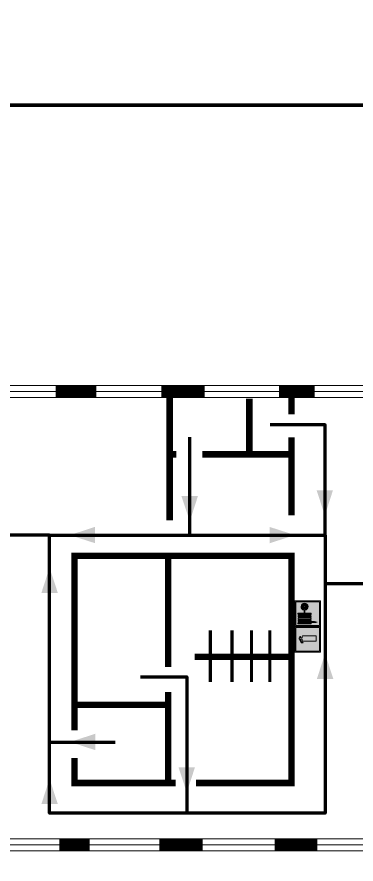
# Model space of a CAD drawing. Header units: millimetres. Extents: x 13114 to 67229, y 22859 to 38520.
# Drawn here: x 19658.3 to 19764.1, y 24828.2 to 25092.8 of the extents above; entities that cross this region are included whole.
import ezdxf

# ---------------------------------------------------------------- set-up
doc = ezdxf.new("R2010")
doc.units = ezdxf.units.MM
doc.layers.add('План_Штампы', color=7, linetype='Continuous')

# ---------------------------------------------------------------- blocks, each defined once
blk = doc.blocks.new('A$C3AD82952')
at = {"true_color": 0xf5f5ff}
h = blk.add_hatch(color=7, dxfattribs=at)
h.dxf.hatch_style = 1
h.paths.add_polyline_path([(8.21, 8.73, 0.414214), (7.89, 9.05), (7.22, 9.05), (7.22, 9.92), (7.59, 9.92, 1), (7.57, 10.36), (7.22, 10.36), (7.22, 10.6), (6.43, 10.6), (6.43, 10.36), (6.01, 10.36), (4.74, 9.59), (4.74, 8.69), (4.98, 8.73), (4.98, 9.26), (6.12, 9.91), (6.43, 9.91), (6.43, 9.05), (5.76, 9.05, 0.414214), (5.44, 8.73), (5.44, 2.2), (8.21, 2.2)], flags=0)
h.paths.add_polyline_path([(12.8, 12.8), (0, 12.8), (0, 0), (12.8, 0)])
h.paths.add_polyline_path([(0.51, 12.29), (12.29, 12.29), (12.29, 0.51), (0.51, 0.51)], flags=16)
h.paths.add_polyline_path([(4.74, 9.59), (6.01, 10.36), (6.43, 10.36), (6.43, 10.6), (7.22, 10.6), (7.22, 10.36), (7.59, 10.36, -0.94586), (7.59, 9.92), (7.22, 9.92), (7.22, 9.05), (7.89, 9.05, -0.414214), (8.21, 8.73), (8.21, 2.2), (5.44, 2.2), (5.44, 8.73, -0.414214), (5.76, 9.05), (6.43, 9.05), (6.43, 9.91), (6.12, 9.91), (4.98, 9.26), (4.98, 8.73), (4.74, 8.69)], flags=0)
h = blk.add_hatch(color=242)
h.dxf.hatch_style = 1
h.paths.add_polyline_path([(12.29, 12.29), (0.51, 12.29), (0.51, 0.51), (12.29, 0.51)])
h.paths.add_polyline_path([(4.74, 8.69), (4.74, 9.59), (6.01, 10.36), (6.43, 10.36), (6.43, 10.6), (7.22, 10.6), (7.22, 10.36), (7.59, 10.36, -0.94586), (7.59, 9.92), (7.22, 9.92), (7.22, 9.05), (7.89, 9.05, -0.414214), (8.21, 8.73), (8.21, 2.2), (5.44, 2.2), (5.44, 8.73, -0.414214), (5.76, 9.05), (6.43, 9.05), (6.43, 9.91), (6.12, 9.91), (4.98, 9.26), (4.98, 8.73)], flags=16)
h = blk.add_hatch(color=7, dxfattribs=at)
h.dxf.hatch_style = 1
h.paths.add_polyline_path([(8.21, 8.73, 0.414214), (7.89, 9.05), (7.22, 9.05), (7.22, 9.92), (7.59, 9.92, 1), (7.57, 10.36), (7.22, 10.36), (7.22, 10.6), (6.43, 10.6), (6.43, 10.36), (6.01, 10.36), (4.74, 9.59), (4.74, 8.69), (4.98, 8.73), (4.98, 9.26), (6.12, 9.91), (6.43, 9.91), (6.43, 9.05), (5.76, 9.05, 0.414214), (5.44, 8.73), (5.44, 2.2), (8.21, 2.2)])
at = {"color": 242, "lineweight": 5}
for p, q in [((0, 0), (0, 12.8)), ((0, 12.8), (12.8, 12.8)), ((12.8, 0), (12.8, 12.8)), ((6.01, 10.36), (4.74, 9.59)), ((4.74, 9.59), (4.74, 8.69)), ((4.74, 8.69), (4.98, 8.73)), ((4.98, 9.26), (6.12, 9.91)), ((4.98, 8.73), (4.98, 9.26)), ((5.44, 2.2), (5.44, 8.73)), ((5.76, 9.05), (6.43, 9.05)), ((6.01, 10.36), (6.43, 10.36)), ((6.12, 9.91), (6.43, 9.91)), ((7.22, 10.6), (6.43, 10.6)), ((6.43, 10.6), (6.43, 10.36)), ((6.43, 9.91), (6.43, 9.05)), ((7.22, 10.36), (7.22, 10.6)), ((7.59, 10.36), (7.22, 10.36)), ((7.22, 9.05), (7.22, 9.92)), ((7.59, 9.92), (7.22, 9.92)), ((7.89, 9.05), (7.22, 9.05)), ((8.21, 2.2), (8.21, 8.73)), ((0, 0), (12.8, 0)), ((5.44, 2.2), (8.21, 2.2))]:
    blk.add_line(p, q, dxfattribs=at)
blk.add_lwpolyline([(0.51, 12.29), (12.29, 12.29), (12.29, 0.51), (0.51, 0.51)], close=True, dxfattribs=at)
for centre, radius, start, end in [((5.76, 8.73), 0.32, 90, 180), ((7.58, 10.14), 0.223, 273.1875, 86.8125), ((7.89, 8.73), 0.32, 0, 90)]:
    blk.add_arc(centre, radius, start, end, dxfattribs=at)
blk = doc.blocks.new('A$C37112FD5')
at = {"true_color": 0xf5f5ff}
h = blk.add_hatch(color=7, dxfattribs=at)
h.dxf.hatch_style = 1
h.paths.add_polyline_path([(12.8, -7.4), (0, -7.4), (0, -20.2), (12.8, -20.2)])
h.paths.add_polyline_path([(12.29, -7.91), (12.29, -19.69), (0.51, -19.69), (0.51, -7.91)], flags=16)
h.paths.add_polyline_path([(4.98, -9.04, -0.42597), (5.17, -9.22), (5.17, -12.25), (5.17, -15.29, -0.432244), (4.98, -15.47), (4.83, -15.47, -0.42597), (4.64, -15.29), (4.64, -12.25), (4.64, -9.22, -0.432244), (4.83, -9.04)], flags=0)
h.paths.add_polyline_path([(4.28, -9.22), (4.28, -12.25), (4.28, -15.29, -0.432244), (4.09, -15.47), (3.94, -15.47, -0.42597), (3.75, -15.29), (3.75, -12.25), (3.75, -9.22, -0.432244), (3.94, -9.04), (4.09, -9.04, -0.42597)], flags=0)
h.paths.add_polyline_path([(5.72, -9.04), (5.87, -9.04, -0.42597), (6.06, -9.22), (6.06, -12.25), (6.06, -15.29, -0.432244), (5.87, -15.47), (5.72, -15.47, -0.42597), (5.53, -15.29), (5.53, -12.25), (5.53, -9.22, -0.432244)], flags=0)
h.paths.add_polyline_path([(6.42, -8.9), (6.5, -8.9, -0.42597), (6.69, -9.08), (6.69, -12.03), (8.21, -12.03, -15.824349), (8.21, -12.47), (6.69, -12.47), (6.69, -15.42, -0.432244), (6.5, -15.6), (6.42, -15.6)], flags=0)
h.paths.add_polyline_path([(3.39, -9.22), (3.39, -12.25), (3.39, -15.29, -0.432244), (3.2, -15.47), (3.05, -15.47, -0.42597), (2.85, -15.29), (2.85, -12.25), (2.85, -9.22, -0.432244), (3.05, -9.04), (3.2, -9.04, -0.42597)], flags=0)
h.paths.add_polyline_path([(2.5, -9.22), (2.5, -16.71), (1.96, -16.71), (1.96, -9.22, -0.432244), (2.15, -9.04), (2.31, -9.04, -0.42597)], flags=0)
h.paths.add_polyline_path([(1.61, -8.9), (1.61, -15.6), (1.57, -15.6, -0.42597), (1.37, -15.42), (1.37, -12.03), (1.37, -9.09, -0.432244), (1.57, -8.9)], flags=0)
h.paths.add_polyline_path([(9.76, -10.81), (9.76, -12.03), (8.49, -12.03, -0.336371)], flags=0)
h.paths.add_polyline_path([(8.49, -12.47), (9.76, -12.47), (9.76, -13.7, -0.336371)], flags=0)
h.paths.add_polyline_path([(10.11, -10.81, -0.336371), (11.38, -12.03), (10.11, -12.03)], flags=0)
h.paths.add_polyline_path([(10.11, -12.47), (11.38, -12.47, -0.336371), (10.11, -13.7)], flags=0)
h.paths.add_polyline_path([(2.5, -16.84), (2.5, -17.05), (1.97, -17.05), (1.97, -16.84)], flags=0)
h.paths.add_polyline_path([(2.5, -17.24, -0.033778), (2.24, -18.6, -0.033778), (1.97, -17.24)], flags=0)
h = blk.add_hatch(color=242)
h.dxf.hatch_style = 1
h.paths.add_polyline_path([(12.29, -7.91), (0.51, -7.91), (0.51, -19.69), (12.29, -19.69)])
h.paths.add_polyline_path([(6.42, -15.6), (6.42, -8.9), (6.5, -8.9, -0.42597), (6.69, -9.08), (6.69, -12.03), (8.21, -12.03, -15.824349), (8.21, -12.47), (6.69, -12.47), (6.69, -15.42, -0.432244), (6.5, -15.6)], flags=16)
h.paths.add_polyline_path([(5.87, -15.47), (5.72, -15.47, -0.42597), (5.53, -15.29), (5.53, -12.25), (5.53, -9.22, -0.432244), (5.72, -9.04), (5.87, -9.04, -0.42597), (6.06, -9.22), (6.06, -12.25), (6.06, -15.29, -0.432244)], flags=16)
h.paths.add_polyline_path([(4.98, -15.47), (4.83, -15.47, -0.42597), (4.64, -15.29), (4.64, -12.25), (4.64, -9.22, -0.432244), (4.83, -9.04), (4.98, -9.04, -0.42597), (5.17, -9.22), (5.17, -12.25), (5.17, -15.29, -0.432244)], flags=16)
h.paths.add_polyline_path([(4.09, -15.47), (3.94, -15.47, -0.42597), (3.75, -15.29), (3.75, -12.25), (3.75, -9.22, -0.432244), (3.94, -9.04), (4.09, -9.04, -0.42597), (4.28, -9.22), (4.28, -12.25), (4.28, -15.29, -0.432244)], flags=16)
h.paths.add_polyline_path([(3.2, -15.47), (3.05, -15.47, -0.42597), (2.85, -15.29), (2.85, -12.25), (2.85, -9.22, -0.432244), (3.05, -9.04), (3.2, -9.04, -0.42597), (3.39, -9.22), (3.39, -12.25), (3.39, -15.29, -0.432244)], flags=16)
h.paths.add_polyline_path([(2.5, -17.05), (1.97, -17.05), (1.97, -16.84), (2.5, -16.84)], flags=16)
h.paths.add_polyline_path([(2.5, -17.24, -0.033778), (2.24, -18.6, -0.033778), (1.97, -17.24)], flags=16)
h.paths.add_polyline_path([(2.5, -16.71), (1.96, -16.71), (1.96, -9.22, -0.432244), (2.15, -9.04), (2.31, -9.04, -0.42597), (2.5, -9.22)], flags=16)
h.paths.add_polyline_path([(1.61, -15.6), (1.57, -15.6, -0.42597), (1.37, -15.42), (1.37, -12.03), (1.37, -9.09, -0.432244), (1.57, -8.9), (1.61, -8.9)], flags=16)
h.paths.add_polyline_path([(8.49, -12.47), (9.76, -12.47), (9.76, -13.7, -0.336371)], flags=0)
h.paths.add_polyline_path([(10.11, -13.7), (10.11, -12.47), (11.38, -12.47, -0.336371)], flags=0)
h.paths.add_polyline_path([(8.49, -12.03, -0.336371), (9.76, -10.81), (9.76, -12.03)], flags=0)
h.paths.add_polyline_path([(10.11, -12.03), (10.11, -10.81, -0.336371), (11.38, -12.03)], flags=0)
h = blk.add_hatch(color=7, dxfattribs=at)
h.dxf.hatch_style = 1
h.paths.add_polyline_path([(1.61, -8.9), (1.57, -8.9, 0.432244), (1.37, -9.09), (1.37, -12.03), (1.37, -15.42, 0.42597), (1.57, -15.6), (1.61, -15.6)])
h.paths.add_polyline_path([(2.5, -9.22, 0.42597), (2.31, -9.04), (2.15, -9.04, 0.432244), (1.96, -9.22), (1.96, -16.71), (2.5, -16.71)])
h.paths.add_polyline_path([(2.5, -16.84), (1.97, -16.84), (1.97, -17.05), (2.5, -17.05)])
h.paths.add_polyline_path([(2.5, -17.24), (1.97, -17.24, 0.033778), (2.24, -18.6, 0.033778)])
h.paths.add_polyline_path([(3.39, -12.25), (3.39, -9.22, 0.42597), (3.2, -9.04), (3.05, -9.04, 0.432244), (2.85, -9.22), (2.85, -12.25), (2.85, -15.29, 0.42597), (3.05, -15.47), (3.2, -15.47, 0.432244), (3.39, -15.29)])
h.paths.add_polyline_path([(4.28, -12.25), (4.28, -9.22, 0.42597), (4.09, -9.04), (3.94, -9.04, 0.432244), (3.75, -9.22), (3.75, -12.25), (3.75, -15.29, 0.42597), (3.94, -15.47), (4.09, -15.47, 0.432244), (4.28, -15.29)])
h.paths.add_polyline_path([(5.17, -12.25), (5.17, -9.22, 0.42597), (4.98, -9.04), (4.83, -9.04, 0.432244), (4.64, -9.22), (4.64, -12.25), (4.64, -15.29, 0.42597), (4.83, -15.47), (4.98, -15.47, 0.432244), (5.17, -15.29)])
h.paths.add_polyline_path([(6.06, -12.25), (6.06, -9.22, 0.42597), (5.87, -9.04), (5.72, -9.04, 0.432244), (5.53, -9.22), (5.53, -12.25), (5.53, -15.29, 0.42597), (5.72, -15.47), (5.87, -15.47, 0.432244), (6.06, -15.29)])
h.paths.add_polyline_path([(6.69, -12.47), (8.21, -12.47, 15.824349), (8.21, -12.03), (6.69, -12.03), (6.69, -9.08, 0.42597), (6.5, -8.9), (6.42, -8.9), (6.42, -15.6), (6.5, -15.6, 0.432244), (6.69, -15.42)])
h.paths.add_polyline_path([(8.49, -12.47), (9.76, -12.47), (9.76, -13.7, -0.336371)], flags=16)
h.paths.add_polyline_path([(8.49, -12.03, -0.336371), (9.76, -10.81), (9.76, -12.03)], flags=16)
h.paths.add_polyline_path([(10.11, -12.47), (11.38, -12.47, -0.336371), (10.11, -13.7)], flags=16)
h.paths.add_polyline_path([(10.11, -12.03), (10.11, -10.81, -0.336371), (11.38, -12.03)], flags=16)
h = blk.add_hatch(color=242)
h.dxf.hatch_style = 1
h.paths.add_polyline_path([(9.76, -10.81, 0.336371), (8.49, -12.03), (9.76, -12.03)])
h.paths.add_polyline_path([(10.11, -10.81), (10.11, -12.03), (11.38, -12.03, 0.336371)])
h.paths.add_polyline_path([(11.38, -12.47), (10.11, -12.47), (10.11, -13.7, 0.336371)])
h.paths.add_polyline_path([(9.76, -12.47), (8.49, -12.47, 0.336371), (9.76, -13.7)])
at = {"color": 242, "lineweight": 5}
for p, q in [((0, -20.2), (0, -7.4)), ((0, -7.4), (12.8, -7.4)), ((12.8, -20.2), (12.8, -7.4)), ((1.37, -12.03), (1.37, -9.08)), ((1.37, -12.03), (1.37, -15.42)), ((1.57, -8.9), (1.61, -8.9)), ((1.61, -8.9), (1.61, -15.6)), ((1.96, -16.71), (1.96, -9.22)), ((2.15, -9.04), (2.31, -9.04)), ((2.5, -16.71), (2.5, -9.22)), ((2.85, -12.25), (2.85, -9.22)), ((2.85, -12.25), (2.85, -15.29)), ((3.05, -9.04), (3.2, -9.04)), ((3.39, -12.25), (3.39, -9.22)), ((3.39, -12.25), (3.39, -15.29)), ((3.75, -12.25), (3.75, -9.22)), ((3.75, -12.25), (3.75, -15.29)), ((3.94, -9.04), (4.09, -9.04)), ((4.28, -12.25), (4.28, -9.22)), ((4.28, -12.25), (4.28, -15.29)), ((4.64, -12.25), (4.64, -9.22)), ((4.64, -12.25), (4.64, -15.29)), ((4.83, -9.04), (4.98, -9.04)), ((5.17, -12.25), (5.17, -9.22)), ((5.17, -12.25), (5.17, -15.29)), ((5.53, -12.25), (5.53, -9.22)), ((5.53, -12.25), (5.53, -15.29)), ((5.72, -9.04), (5.87, -9.04)), ((6.06, -12.25), (6.06, -9.22)), ((6.06, -12.25), (6.06, -15.29)), ((6.42, -8.9), (6.42, -15.6)), ((6.5, -8.9), (6.42, -8.9)), ((6.69, -12.03), (6.69, -9.08)), ((8.21, -12.03), (6.69, -12.03)), ((8.21, -12.47), (6.69, -12.47)), ((6.69, -12.47), (6.69, -15.42)), ((9.76, -12.03), (8.49, -12.03)), ((9.76, -12.47), (8.49, -12.47)), ((9.76, -10.81), (9.76, -12.03)), ((9.76, -12.47), (9.76, -13.7)), ((10.11, -10.81), (10.11, -12.03)), ((11.38, -12.03), (10.11, -12.03)), ((11.38, -12.47), (10.11, -12.47)), ((10.11, -12.47), (10.11, -13.7)), ((1.57, -15.6), (1.61, -15.6)), ((1.96, -16.71), (2.5, -16.71)), ((1.97, -16.84), (2.5, -16.84)), ((1.97, -17.05), (1.97, -16.84)), ((2.5, -16.84), (2.5, -17.05)), ((3.05, -15.47), (3.2, -15.47)), ((3.94, -15.47), (4.09, -15.47)), ((4.83, -15.47), (4.98, -15.47)), ((5.72, -15.47), (5.87, -15.47)), ((6.42, -15.6), (6.5, -15.6)), ((0, -20.2), (12.8, -20.2)), ((2.5, -17.05), (1.97, -17.05)), ((1.97, -17.24), (2.5, -17.24))]:
    blk.add_line(p, q, dxfattribs=at)
blk.add_lwpolyline([(0.51, -7.91), (12.29, -7.91), (12.29, -19.69), (0.51, -19.69)], close=True, dxfattribs=at)
for centre, radius, start, end in [((1.56, -9.09), 0.182, 87.1027, 180.6071), ((2.15, -9.22), 0.182, 87.1027, 180.6071), ((2.32, -9.22), 0.182, 359.3929, 92.8973), ((3.04, -9.22), 0.182, 87.1027, 180.6071), ((3.21, -9.22), 0.182, 359.3929, 92.8973), ((3.93, -9.22), 0.182, 87.1027, 180.6071), ((4.1, -9.22), 0.182, 359.3929, 92.8973), ((4.82, -9.22), 0.182, 87.1027, 180.6071), ((4.99, -9.22), 0.182, 359.3929, 92.8973), ((5.71, -9.22), 0.182, 87.1027, 180.6071), ((5.88, -9.22), 0.182, 359.3929, 92.8973), ((6.51, -9.09), 0.182, 359.3929, 92.8973), ((9.93, -12.25), 1.74, 187.2319, 172.7681), ((9.93, -12.25), 1.46, 96.9927, 171.3585), ((9.93, -12.25), 1.46, 188.6415, 263.0073), ((9.93, -12.25), 1.46, 8.6415, 83.0073), ((9.93, -12.25), 1.46, 276.9927, 351.3585), ((1.56, -15.42), 0.182, 179.3929, 272.8973), ((3.04, -15.29), 0.182, 179.3929, 272.8973), ((3.21, -15.29), 0.182, 267.1027, 0.6071), ((3.93, -15.29), 0.182, 179.3929, 272.8973), ((4.1, -15.29), 0.182, 267.1027, 0.6071), ((4.82, -15.29), 0.182, 179.3929, 272.8973), ((4.99, -15.29), 0.182, 267.1027, 0.6071), ((5.71, -15.29), 0.182, 179.3929, 272.8973), ((5.88, -15.29), 0.182, 267.1027, 0.6071), ((6.51, -15.42), 0.182, 267.1027, 0.6071), ((12.17, -15.98), 10.27, 187.041, 194.7793), ((-7.7, -15.98), 10.27, 345.2207, 352.959)]:
    blk.add_arc(centre, radius, start, end, dxfattribs=at)

msp = doc.modelspace()

# ---------------------------------------------------------------- linework, layer by layer
at = {"color": 6, "lineweight": 100}
for points in [[(19457.94, 25065.27), (20057.94, 25065.27), (20057.94, 25460.27), (19457.94, 25460.27)], [(19457.94, 24670.27), (20057.94, 24670.27), (20057.94, 25065.27), (19457.94, 25065.27)]]:
    msp.add_lwpolyline(points, close=True, dxfattribs=at)
at = {"lineweight": 0}
for points in [[(19876.75, 24977.71), (19573.53, 24977.71)], [(19876.37, 24975.85), (19574.09, 24975.85)], [(19876.8, 24973.99), (19575.93, 24973.99)], [(19875.1, 24834.26), (19547.45, 24834.26)], [(19875.48, 24836.11), (19547.83, 24836.11)], [(19875.53, 24832.39), (19547.88, 24832.39)]]:
    msp.add_lwpolyline(points, dxfattribs=at)
for points, const_width in [([(19670.41, 24975.88), (19683.12, 24975.88)], 4), ([(19703.37, 24975.88), (19716.86, 24975.88)], 4), ([(19740.02, 24975.88), (19751.24, 24975.88)], 4), ([(19743.93, 24968.67), (19743.93, 24975.83)], 2), ([(19705.95, 24975.46), (19705.95, 24935.58)], 2), ([(19730.81, 24956.19), (19730.81, 24973.62)], 2), ([(19743.93, 24937.1), (19743.93, 24961.51)], 2), ([(19708.07, 24956.19), (19705.95, 24956.19)], 2), ([(19743.93, 24956.19), (19716.14, 24956.19)], 2), ([(19714.19, 24853.54), (19743.93, 24853.54), (19743.93, 24924.5), (19676.26, 24924.5), (19676.26, 24920.77)], 2), ([(19705.48, 24889.75), (19705.48, 24924.5)], 2), ([(19676.26, 24920.77), (19676.26, 24870.03)], 2), ([(19718.67, 24885.09), (19718.67, 24901.26)], 1), ([(19725.39, 24885.09), (19725.39, 24901.26)], 1), ([(19731.48, 24885.09), (19731.48, 24901.26)], 1), ([(19737.22, 24885.09), (19737.22, 24901.26)], 1), ([(19743.93, 24892.9), (19713.8, 24892.9)], 2), ([(19704.01, 24853.54), (19705.48, 24853.54), (19705.48, 24881.97)], 2), ([(19676.26, 24877.98), (19705.48, 24877.98)], 2), ([(19676.26, 24861.29), (19676.26, 24853.54), (19707.78, 24853.54)], 2), ([(19681.04, 24834.26), (19671.56, 24834.26)], 4), ([(19716.21, 24834.26), (19702.78, 24834.26)], 4), ([(19752, 24834.26), (19738.74, 24834.26)], 4)]:
    msp.add_lwpolyline(points, dxfattribs=dict(at, const_width=const_width))
at = {"color": 126, "lineweight": 100, "true_color": 0x008754}
for points in [[(19754.42, 24930.93), (19754.42, 24965.35), (19737.36, 24965.35)], [(19712.19, 24961.5), (19712.19, 24930.93)], [(19668.47, 24930.93), (19634.59, 24930.93), (19627.6, 24913.64)], [(19668.47, 24866.25), (19668.47, 24930.93), (19754.42, 24930.93), (19754.42, 24915.71)], [(19798.88, 24915.71), (19754.42, 24915.71), (19754.42, 24844.07), (19668.47, 24844.07), (19668.47, 24866.25), (19688.98, 24866.25)], [(19696.81, 24886.7), (19711.29, 24886.7), (19711.29, 24866.25)], [(19711.29, 24866.25), (19711.29, 24844.07)]]:
    msp.add_lwpolyline(points, dxfattribs=at)
at = {"layer": 'План_Штампы', "color": 126, "true_color": 0x008754}
for points in [[(19709.64, 24943.14), (19714.77, 24943.13), (19712.23, 24935.25)], [(19751.78, 24944.99), (19756.91, 24944.98), (19754.37, 24937.1)], [(19682.72, 24933.55), (19682.71, 24928.42), (19674.83, 24930.96)], [(19737.11, 24928.39), (19737.12, 24933.52), (19745, 24930.98)], [(19671.08, 24912.9), (19665.95, 24912.91), (19668.49, 24920.79)], [(19757.02, 24886.04), (19751.89, 24886.06), (19754.43, 24893.93)], [(19682.79, 24868.93), (19682.77, 24863.79), (19674.9, 24866.34)], [(19708.72, 24858.46), (19713.85, 24858.44), (19711.3, 24850.57)], [(19671.08, 24846.95), (19665.95, 24846.97), (19668.49, 24854.84)]]:
    msp.add_solid(points, dxfattribs=at)

# ---------------------------------------------------------------- block references
at = {"rotation": 90}
for name, p, xscale, yscale, zscale in [('A$C37112FD5', (19740.38, 24902.4), 0.6249984004534781, 0.6249984004534781, 0.6249984004534781), ('A$C3AD82952', (19753, 24894.4), 0.625, 0.625, 0.625)]:
    msp.add_blockref(name, p, dxfattribs=dict(at, xscale=xscale, yscale=yscale, zscale=zscale))

doc.saveas('drawing.dxf')
